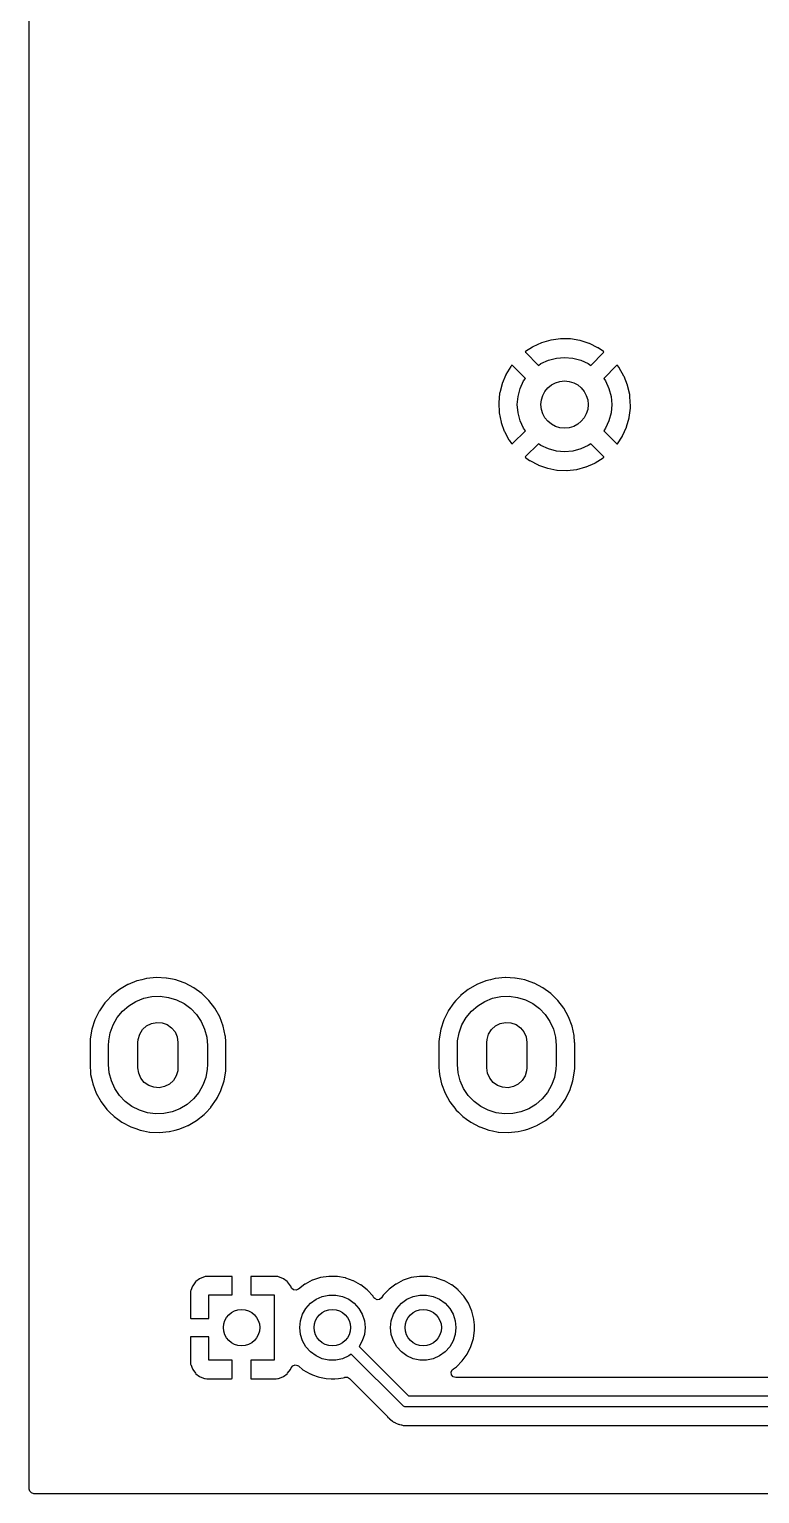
# Model space of a CAD drawing. Extents: x 41 to 172, y -227 to -42.
# Drawn here: x 40.51 to 60.62, y -226.82 to -186.52 of the extents above; entities that cross this region are included whole.
import ezdxf

# ---------------------------------------------------------------- set-up
doc = ezdxf.new("R2010")
doc.units = 0
doc.layers.add('BLACK', color=7, linetype='CONTINUOUS')

msp = doc.modelspace()

# ---------------------------------------------------------------- linework, layer by layer
at = {"layer": 'BLACK', "linetype": 'CONTINUOUS'}
for p, q in [((40.5135, -226.695), (40.5135, -42.5445)), ((55.1297, -195.041), (54.8727, -195.076)), ((55.139, -195.04), (55.1297, -195.041)), ((55.3983, -195.044), (55.139, -195.04)), ((55.4076, -195.045), (55.3983, -195.044)), ((54.1712, -195.392), (54.1621, -195.403)), ((54.1621, -195.403), (54.1667, -195.412)), ((54.1667, -195.412), (54.5264, -195.772)), ((54.3621, -195.267), (54.1712, -195.392)), ((54.3703, -195.262), (54.3621, -195.267)), ((54.6058, -195.154), (54.3703, -195.262)), ((54.6145, -195.15), (54.6058, -195.154)), ((54.8635, -195.078), (54.6145, -195.15)), ((54.8727, -195.076), (54.8635, -195.078)), ((55.6636, -195.086), (55.4076, -195.045)), ((55.6727, -195.088), (55.6636, -195.086)), ((55.9197, -195.168), (55.6727, -195.088)), ((55.9284, -195.171), (55.9197, -195.168)), ((56.161, -195.286), (55.9284, -195.171)), ((55.9636, -195.772), (56.3193, -195.416)), ((56.169, -195.29), (56.161, -195.286)), ((56.3163, -195.393), (56.169, -195.29)), ((56.3241, -195.403), (56.3163, -195.393)), ((56.3193, -195.416), (56.3257, -195.405)), ((56.3257, -195.405), (56.3241, -195.403)), ((53.7665, -195.801), (53.632, -196.023)), ((53.7719, -195.794), (53.7665, -195.801)), ((53.7875, -195.775), (53.7719, -195.794)), ((53.7975, -195.768), (53.7875, -195.775)), ((53.8108, -195.775), (53.7975, -195.768)), ((54.1672, -196.131), (53.8108, -195.775)), ((54.5264, -195.772), (54.595, -195.724)), ((54.595, -195.724), (54.8004, -195.628)), ((54.8004, -195.628), (55.0193, -195.57)), ((55.0193, -195.57), (55.245, -195.55)), ((55.245, -195.55), (55.4707, -195.57)), ((55.4707, -195.57), (55.6896, -195.628)), ((55.6896, -195.628), (55.895, -195.724)), ((55.895, -195.724), (55.9636, -195.772)), ((56.6785, -195.776), (56.3228, -196.131)), ((56.6901, -195.769), (56.6785, -195.776)), ((56.702, -195.778), (56.6901, -195.769)), ((56.7452, -195.832), (56.702, -195.778)), ((56.7504, -195.84), (56.7452, -195.832)), ((56.8791, -196.065), (56.7504, -195.84)), ((53.6277, -196.031), (53.5274, -196.27)), ((53.632, -196.023), (53.6277, -196.031)), ((54.0234, -196.405), (54.1192, -196.2)), ((54.1192, -196.2), (54.1672, -196.131)), ((56.3228, -196.131), (56.3708, -196.2)), ((56.3708, -196.2), (56.4666, -196.405)), ((56.8831, -196.074), (56.8791, -196.065)), ((56.9772, -196.316), (56.8831, -196.074)), ((53.459, -196.54), (53.433, -196.798)), ((53.4606, -196.531), (53.459, -196.54)), ((53.5245, -196.279), (53.4606, -196.531)), ((53.5274, -196.27), (53.5245, -196.279)), ((53.945, -196.85), (53.9647, -196.624)), ((53.9647, -196.624), (54.0234, -196.405)), ((56.4666, -196.405), (56.5252, -196.624)), ((56.5252, -196.624), (56.545, -196.85)), ((56.9799, -196.324), (56.9772, -196.316)), ((57.0371, -196.577), (56.9799, -196.324)), ((57.0385, -196.587), (57.0371, -196.577)), ((57.0549, -196.807), (57.0385, -196.587)), ((53.433, -196.798), (53.4328, -196.807)), ((53.4328, -196.807), (53.4452, -197.066)), ((53.9647, -197.076), (53.945, -196.85)), ((56.545, -196.85), (56.5252, -197.076)), ((57.0223, -197.207), (57.0552, -196.948)), ((57.0578, -196.847), (57.0549, -196.807)), ((57.0552, -196.948), (57.0557, -196.942)), ((57.0557, -196.942), (57.058, -196.853)), ((57.058, -196.853), (57.0578, -196.847)), ((53.4452, -197.066), (53.4464, -197.076)), ((53.4464, -197.076), (53.497, -197.33)), ((53.497, -197.33), (53.4994, -197.339)), ((53.4994, -197.339), (53.5871, -197.583)), ((54.0234, -197.295), (53.9647, -197.076)), ((54.1192, -197.5), (54.0234, -197.295)), ((56.4666, -197.295), (56.3708, -197.5)), ((56.5252, -197.076), (56.4666, -197.295)), ((56.95, -197.466), (57.0204, -197.216)), ((57.0204, -197.216), (57.0223, -197.207)), ((53.5871, -197.583), (53.5909, -197.592)), ((53.5909, -197.592), (53.7137, -197.82)), ((53.7137, -197.82), (53.7187, -197.828)), ((53.7187, -197.828), (53.7887, -197.922)), ((53.8124, -197.923), (54.1672, -197.569)), ((54.1672, -197.569), (54.1192, -197.5)), ((56.3708, -197.5), (56.3228, -197.569)), ((56.3228, -197.569), (56.6811, -197.927)), ((56.7018, -197.927), (56.8358, -197.719)), ((56.8358, -197.719), (56.8403, -197.711)), ((56.8403, -197.711), (56.9468, -197.474)), ((56.9468, -197.474), (56.95, -197.466)), ((53.7887, -197.922), (53.8, -197.93)), ((53.8, -197.93), (53.8124, -197.923)), ((54.5264, -197.928), (54.1715, -198.283)), ((54.595, -197.976), (54.5264, -197.928)), ((54.8004, -198.072), (54.595, -197.976)), ((55.0193, -198.13), (54.8004, -198.072)), ((55.245, -198.15), (55.0193, -198.13)), ((55.4707, -198.13), (55.245, -198.15)), ((55.6896, -198.072), (55.4707, -198.13)), ((55.895, -197.976), (55.6896, -198.072)), ((55.9636, -197.928), (55.895, -197.976)), ((56.3219, -198.286), (55.9636, -197.928)), ((56.6811, -197.927), (56.6935, -197.934)), ((56.6935, -197.934), (56.7018, -197.927)), ((54.1715, -198.283), (54.1648, -198.295)), ((54.1648, -198.295), (54.1736, -198.306)), ((54.1736, -198.306), (54.2805, -198.385)), ((54.2805, -198.385), (54.2884, -198.39)), ((54.2884, -198.39), (54.5179, -198.511)), ((54.5179, -198.511), (54.5265, -198.514)), ((54.5265, -198.514), (54.7713, -198.6)), ((54.7713, -198.6), (54.7803, -198.602)), ((54.7803, -198.602), (55.0352, -198.651)), ((55.0352, -198.651), (55.0444, -198.652)), ((55.0444, -198.652), (55.3036, -198.662)), ((55.3036, -198.662), (55.3129, -198.661)), ((55.3129, -198.661), (55.5708, -198.633)), ((55.5708, -198.633), (55.5799, -198.632)), ((55.5799, -198.632), (55.8308, -198.565)), ((55.8308, -198.565), (55.8396, -198.562)), ((55.8396, -198.562), (56.0779, -198.46)), ((56.0779, -198.46), (56.0862, -198.456)), ((56.0862, -198.456), (56.3067, -198.319)), ((56.3067, -198.319), (56.3143, -198.314)), ((56.3143, -198.314), (56.3196, -198.309)), ((56.3196, -198.309), (56.328, -198.296)), ((56.3271, -198.295), (56.3219, -198.286)), ((56.328, -198.296), (56.3271, -198.295)), ((43.4749, -212.709), (43.2321, -212.807)), ((43.4792, -212.707), (43.4749, -212.709)), ((43.4749, -212.709), (43.4749, -212.709)), ((43.6081, -212.676), (43.4792, -212.707)), ((43.7381, -212.644), (43.6081, -212.676)), ((43.7426, -212.643), (43.7381, -212.644)), ((43.7381, -212.644), (43.7381, -212.644)), ((44.0125, -212.617), (43.7426, -212.643)), ((44.0171, -212.617), (44.0125, -212.617)), ((44.2788, -212.63), (44.0171, -212.617)), ((44.0171, -212.617), (44.0171, -212.617)), ((44.2833, -212.63), (44.2788, -212.63)), ((44.2788, -212.63), (44.2788, -212.63)), ((44.2878, -212.631), (44.2833, -212.63)), ((44.4513, -212.664), (44.2878, -212.631)), ((44.2878, -212.631), (44.2878, -212.631)), ((44.5494, -212.683), (44.4513, -212.664)), ((44.623, -212.709), (44.5494, -212.683)), ((44.8007, -212.772), (44.623, -212.709)), ((44.8008, -212.772), (44.8007, -212.772)), ((44.8051, -212.773), (44.8008, -212.772)), ((45.045, -212.899), (44.8051, -212.773)), ((53.0749, -212.709), (52.8321, -212.807)), ((53.0792, -212.707), (53.0749, -212.709)), ((53.0749, -212.709), (53.0749, -212.709)), ((53.2081, -212.676), (53.0792, -212.707)), ((53.3381, -212.644), (53.2081, -212.676)), ((53.3426, -212.643), (53.3381, -212.644)), ((53.3381, -212.644), (53.3381, -212.644)), ((53.6125, -212.617), (53.3426, -212.643)), ((53.6171, -212.617), (53.6125, -212.617)), ((53.8788, -212.63), (53.6171, -212.617)), ((53.6171, -212.617), (53.6171, -212.617)), ((53.8833, -212.63), (53.8788, -212.63)), ((53.8788, -212.63), (53.8788, -212.63)), ((53.8878, -212.631), (53.8833, -212.63)), ((54.0513, -212.664), (53.8878, -212.631)), ((53.8878, -212.631), (53.8878, -212.631)), ((54.1494, -212.683), (54.0513, -212.664)), ((54.223, -212.709), (54.1494, -212.683)), ((54.4007, -212.772), (54.223, -212.709)), ((54.4008, -212.772), (54.4007, -212.772)), ((54.4051, -212.773), (54.4008, -212.772)), ((54.645, -212.899), (54.4051, -212.773)), ((42.7789, -213.119), (42.6542, -213.252)), ((42.7821, -213.115), (42.7789, -213.119)), ((42.9938, -212.946), (42.7821, -213.115)), ((43.2278, -212.809), (42.9938, -212.946)), ((43.2321, -212.807), (43.2278, -212.809)), ((43.6642, -213.187), (43.8893, -213.14)), ((43.8893, -213.14), (44.1191, -213.132)), ((44.1191, -213.132), (44.347, -213.162)), ((44.347, -213.162), (44.5667, -213.23)), ((45.2643, -213.059), (45.045, -212.899)), ((45.4582, -213.249), (45.2643, -213.059)), ((52.3789, -213.119), (52.2542, -213.252)), ((52.3821, -213.115), (52.3789, -213.119)), ((52.5938, -212.946), (52.3821, -213.115)), ((52.8278, -212.809), (52.5938, -212.946)), ((52.8321, -212.807), (52.8278, -212.809)), ((53.2642, -213.187), (53.4893, -213.14)), ((53.4893, -213.14), (53.7191, -213.132)), ((53.7191, -213.132), (53.947, -213.162)), ((53.947, -213.162), (54.1667, -213.23)), ((54.8643, -213.059), (54.645, -212.899)), ((55.0582, -213.249), (54.8643, -213.059)), ((42.4404, -213.54), (42.3583, -213.705)), ((42.4424, -213.536), (42.4404, -213.54)), ((42.4404, -213.54), (42.4404, -213.54)), ((42.597, -213.314), (42.4424, -213.536)), ((42.6542, -213.252), (42.597, -213.314)), ((42.9342, -213.72), (43.08, -213.542)), ((43.08, -213.542), (43.2537, -213.391)), ((43.2537, -213.391), (43.4503, -213.272)), ((43.4503, -213.272), (43.6642, -213.187)), ((44.5667, -213.23), (44.7717, -213.334)), ((44.7717, -213.334), (44.9562, -213.471)), ((44.9562, -213.471), (45.1149, -213.638)), ((45.6227, -213.464), (45.4582, -213.249)), ((45.7543, -213.701), (45.6227, -213.464)), ((52.0404, -213.54), (51.9583, -213.705)), ((52.0424, -213.536), (52.0404, -213.54)), ((52.0404, -213.54), (52.0404, -213.54)), ((52.197, -213.314), (52.0424, -213.536)), ((52.2542, -213.252), (52.197, -213.314)), ((52.5342, -213.72), (52.68, -213.542)), ((52.68, -213.542), (52.8537, -213.391)), ((52.8537, -213.391), (53.0503, -213.272)), ((53.0503, -213.272), (53.2642, -213.187)), ((54.1667, -213.23), (54.3717, -213.334)), ((54.3717, -213.334), (54.5562, -213.471)), ((54.5562, -213.471), (54.7149, -213.638)), ((55.2227, -213.464), (55.0582, -213.249)), ((55.3543, -213.701), (55.2227, -213.464)), ((42.3216, -213.779), (42.2372, -214.037)), ((42.3583, -213.705), (42.3216, -213.779)), ((42.742, -214.136), (42.8204, -213.92)), ((42.8204, -213.92), (42.9342, -213.72)), ((43.6312, -214.049), (43.7411, -213.948)), ((43.7411, -213.948), (43.8741, -213.881)), ((43.8741, -213.881), (44.0205, -213.851)), ((44.0205, -213.851), (44.1694, -213.862)), ((44.1694, -213.862), (44.3098, -213.913)), ((44.3098, -213.913), (44.4315, -213.999)), ((45.1149, -213.638), (45.2433, -213.829)), ((45.2433, -213.829), (45.3378, -214.038)), ((45.8504, -213.955), (45.7543, -213.701)), ((45.8514, -213.959), (45.8504, -213.955)), ((45.9079, -214.215), (45.8514, -213.959)), ((45.8514, -213.959), (45.8514, -213.959)), ((51.9216, -213.779), (51.8372, -214.037)), ((51.9583, -213.705), (51.9216, -213.779)), ((52.342, -214.136), (52.4204, -213.92)), ((52.4204, -213.92), (52.5342, -213.72)), ((53.2312, -214.049), (53.3411, -213.948)), ((53.3411, -213.948), (53.4741, -213.881)), ((53.4741, -213.881), (53.6205, -213.851)), ((53.6205, -213.851), (53.7694, -213.862)), ((53.7694, -213.862), (53.9098, -213.913)), ((53.9098, -213.913), (54.0315, -213.999)), ((54.7149, -213.638), (54.8433, -213.829)), ((54.8433, -213.829), (54.9378, -214.038)), ((55.4504, -213.955), (55.3543, -213.701)), ((55.4514, -213.959), (55.4504, -213.955)), ((55.5079, -214.215), (55.4514, -213.959)), ((55.4514, -213.959), (55.4514, -213.959)), ((42.1908, -214.304), (42.1865, -214.39)), ((42.2372, -214.037), (42.1908, -214.304)), ((42.695, -214.49), (42.701, -214.362)), ((42.701, -214.362), (42.742, -214.136)), ((43.505, -214.4), (43.5109, -214.32)), ((43.5109, -214.32), (43.5525, -214.176)), ((43.5525, -214.176), (43.6312, -214.049)), ((44.4315, -213.999), (44.5254, -214.115)), ((44.5254, -214.115), (44.5847, -214.252)), ((44.5847, -214.252), (44.605, -214.4)), ((45.3378, -214.038), (45.3956, -214.261)), ((45.3956, -214.261), (45.415, -214.49)), ((45.9089, -214.22), (45.9079, -214.215)), ((45.9092, -214.224), (45.9089, -214.22)), ((45.9213, -214.391), (45.9092, -214.224)), ((51.7908, -214.304), (51.7865, -214.39)), ((51.8372, -214.037), (51.7908, -214.304)), ((52.295, -214.49), (52.301, -214.362)), ((52.301, -214.362), (52.342, -214.136)), ((53.105, -214.4), (53.1109, -214.32)), ((53.1109, -214.32), (53.1525, -214.176)), ((53.1525, -214.176), (53.2312, -214.049)), ((54.0315, -213.999), (54.1255, -214.115)), ((54.1255, -214.115), (54.1847, -214.252)), ((54.1847, -214.252), (54.205, -214.4)), ((54.9378, -214.038), (54.9956, -214.261)), ((54.9956, -214.261), (55.015, -214.49)), ((55.5089, -214.22), (55.5079, -214.215)), ((55.5092, -214.224), (55.5089, -214.22)), ((55.5213, -214.391), (55.5092, -214.224)), ((42.1865, -214.39), (42.1865, -215.079)), ((42.695, -215.01), (42.695, -214.49)), ((43.505, -215.1), (43.505, -214.4)), ((44.605, -214.4), (44.605, -215.1)), ((45.415, -214.49), (45.415, -215.01)), ((45.9235, -214.421), (45.9213, -214.391)), ((45.9235, -215.11), (45.9235, -214.421)), ((51.7865, -214.39), (51.7865, -215.079)), ((52.295, -215.01), (52.295, -214.49)), ((53.105, -215.1), (53.105, -214.4)), ((54.205, -214.4), (54.205, -215.1)), ((55.015, -214.49), (55.015, -215.01)), ((55.5235, -214.421), (55.5213, -214.391)), ((55.5235, -215.11), (55.5235, -214.421)), ((42.1865, -215.079), (42.1867, -215.081)), ((42.1867, -215.081), (42.1947, -215.192)), ((42.1867, -215.081), (42.1867, -215.081)), ((42.1947, -215.192), (42.2011, -215.28)), ((42.7144, -215.239), (42.695, -215.01)), ((43.5253, -215.248), (43.505, -215.1)), ((44.5991, -215.18), (44.5574, -215.324)), ((44.605, -215.1), (44.5991, -215.18)), ((45.409, -215.138), (45.368, -215.364)), ((45.415, -215.01), (45.409, -215.138)), ((45.9192, -215.196), (45.9235, -215.11)), ((51.7865, -215.079), (51.7867, -215.081)), ((51.7867, -215.081), (51.7947, -215.192)), ((51.7867, -215.081), (51.7867, -215.081)), ((51.7947, -215.192), (51.8011, -215.28)), ((52.3144, -215.239), (52.295, -215.01)), ((53.1253, -215.248), (53.105, -215.1)), ((54.1991, -215.18), (54.1574, -215.324)), ((54.205, -215.1), (54.1991, -215.18)), ((55.009, -215.138), (54.968, -215.364)), ((55.015, -215.01), (55.009, -215.138)), ((55.5192, -215.196), (55.5235, -215.11)), ((42.2011, -215.28), (42.2021, -215.285)), ((42.2021, -215.285), (42.2021, -215.285)), ((42.2021, -215.285), (42.2415, -215.463)), ((42.2415, -215.463), (42.2596, -215.545)), ((42.2596, -215.545), (42.3557, -215.799)), ((42.7722, -215.462), (42.7144, -215.239)), ((42.8667, -215.671), (42.7722, -215.462)), ((43.5846, -215.385), (43.5253, -215.248)), ((43.6785, -215.501), (43.5846, -215.385)), ((43.8002, -215.587), (43.6785, -215.501)), ((43.9406, -215.638), (43.8002, -215.587)), ((44.3689, -215.552), (44.2359, -215.619)), ((44.4788, -215.451), (44.3689, -215.552)), ((44.5574, -215.324), (44.4788, -215.451)), ((45.2896, -215.58), (45.1758, -215.78)), ((45.368, -215.364), (45.2896, -215.58)), ((45.7884, -215.721), (45.8728, -215.463)), ((45.8728, -215.463), (45.9192, -215.196)), ((51.8011, -215.28), (51.8021, -215.285)), ((51.8021, -215.285), (51.8021, -215.285)), ((51.8021, -215.285), (51.8415, -215.463)), ((51.8415, -215.463), (51.8596, -215.545)), ((51.8596, -215.545), (51.9557, -215.799)), ((52.3722, -215.462), (52.3144, -215.239)), ((52.4667, -215.671), (52.3722, -215.462)), ((53.1845, -215.385), (53.1253, -215.248)), ((53.2785, -215.501), (53.1845, -215.385)), ((53.4002, -215.587), (53.2785, -215.501)), ((53.5406, -215.638), (53.4002, -215.587)), ((53.9689, -215.552), (53.8359, -215.619)), ((54.0788, -215.451), (53.9689, -215.552)), ((54.1574, -215.324), (54.0788, -215.451)), ((54.8896, -215.58), (54.7758, -215.78)), ((54.968, -215.364), (54.8896, -215.58)), ((55.3884, -215.721), (55.4728, -215.463)), ((55.4728, -215.463), (55.5192, -215.196)), ((42.3557, -215.799), (42.4873, -216.036)), ((42.9951, -215.862), (42.8667, -215.671)), ((43.1538, -216.029), (42.9951, -215.862)), ((44.0895, -215.649), (43.9406, -215.638)), ((44.2359, -215.619), (44.0895, -215.649)), ((45.03, -215.958), (44.8563, -216.109)), ((45.1758, -215.78), (45.03, -215.958)), ((45.513, -216.186), (45.6676, -215.964)), ((45.6676, -215.964), (45.6912, -215.916)), ((45.6912, -215.916), (45.7863, -215.725)), ((45.7863, -215.725), (45.7884, -215.721)), ((45.7863, -215.725), (45.7863, -215.725)), ((51.9557, -215.799), (52.0873, -216.036)), ((52.5951, -215.862), (52.4667, -215.671)), ((52.7538, -216.029), (52.5951, -215.862)), ((53.6895, -215.649), (53.5406, -215.638)), ((53.8359, -215.619), (53.6895, -215.649)), ((54.63, -215.958), (54.4563, -216.109)), ((54.7758, -215.78), (54.63, -215.958)), ((55.113, -216.186), (55.2676, -215.964)), ((55.2676, -215.964), (55.2912, -215.916)), ((55.2912, -215.916), (55.3863, -215.725)), ((55.3863, -215.725), (55.3884, -215.721)), ((55.3863, -215.725), (55.3863, -215.725)), ((42.4873, -216.036), (42.6518, -216.251)), ((42.6518, -216.251), (42.6551, -216.255)), ((42.6551, -216.255), (42.6551, -216.255)), ((42.6551, -216.255), (42.7256, -216.323)), ((42.7256, -216.323), (42.8457, -216.441)), ((43.3383, -216.166), (43.1538, -216.029)), ((43.5433, -216.27), (43.3383, -216.166)), ((43.763, -216.338), (43.5433, -216.27)), ((43.9909, -216.368), (43.763, -216.338)), ((44.2207, -216.36), (43.9909, -216.368)), ((44.4458, -216.313), (44.2207, -216.36)), ((44.6597, -216.228), (44.4458, -216.313)), ((44.8563, -216.109), (44.6597, -216.228)), ((45.1162, -216.554), (45.3279, -216.385)), ((45.3279, -216.385), (45.3712, -216.338)), ((45.3712, -216.338), (45.5099, -216.19)), ((45.5099, -216.19), (45.513, -216.186)), ((45.5099, -216.19), (45.5099, -216.19)), ((52.0873, -216.036), (52.2518, -216.251)), ((52.2518, -216.251), (52.2551, -216.255)), ((52.2551, -216.255), (52.2551, -216.255)), ((52.2551, -216.255), (52.3256, -216.323)), ((52.3256, -216.323), (52.4457, -216.441)), ((52.9383, -216.166), (52.7538, -216.029)), ((53.1433, -216.27), (52.9383, -216.166)), ((53.363, -216.338), (53.1433, -216.27)), ((53.5909, -216.368), (53.363, -216.338)), ((53.8207, -216.36), (53.5909, -216.368)), ((54.0458, -216.313), (53.8207, -216.36)), ((54.2597, -216.228), (54.0458, -216.313)), ((54.4563, -216.109), (54.2597, -216.228)), ((54.7162, -216.554), (54.9279, -216.385)), ((54.9279, -216.385), (54.9712, -216.338)), ((54.9712, -216.338), (55.1099, -216.19)), ((55.1099, -216.19), (55.113, -216.186)), ((55.1099, -216.19), (55.1099, -216.19)), ((42.8457, -216.441), (42.8494, -216.444)), ((42.8494, -216.444), (42.8494, -216.444)), ((42.8494, -216.444), (42.9475, -216.515)), ((42.9475, -216.515), (43.065, -216.601)), ((43.065, -216.601), (43.3049, -216.727)), ((43.3049, -216.727), (43.3092, -216.728)), ((43.3092, -216.728), (43.3093, -216.728)), ((43.3093, -216.728), (43.4421, -216.775)), ((43.4421, -216.775), (43.5606, -216.817)), ((44.5316, -216.817), (44.6308, -216.793)), ((44.6308, -216.793), (44.79, -216.728)), ((44.79, -216.728), (44.8779, -216.693)), ((44.8779, -216.693), (44.8822, -216.691)), ((44.8779, -216.693), (44.8779, -216.693)), ((44.8822, -216.691), (45.1162, -216.554)), ((52.4457, -216.441), (52.4494, -216.444)), ((52.4494, -216.444), (52.4494, -216.444)), ((52.4494, -216.444), (52.5475, -216.515)), ((52.5475, -216.515), (52.665, -216.601)), ((52.665, -216.601), (52.9049, -216.727)), ((52.9049, -216.727), (52.9092, -216.728)), ((52.9092, -216.728), (52.9093, -216.728)), ((52.9093, -216.728), (53.0421, -216.775)), ((53.0421, -216.775), (53.1606, -216.817)), ((54.1316, -216.817), (54.2308, -216.793)), ((54.2308, -216.793), (54.39, -216.728)), ((54.39, -216.728), (54.4779, -216.693)), ((54.4779, -216.693), (54.4822, -216.691)), ((54.4779, -216.693), (54.4779, -216.693)), ((54.4822, -216.691), (54.7162, -216.554)), ((43.5606, -216.817), (43.6587, -216.836)), ((43.6587, -216.836), (43.8222, -216.869)), ((43.8222, -216.869), (43.8222, -216.869)), ((43.8222, -216.869), (43.8267, -216.87)), ((43.8267, -216.87), (43.8312, -216.87)), ((43.8312, -216.87), (43.8312, -216.87)), ((43.8312, -216.87), (44.0929, -216.883)), ((44.0929, -216.883), (44.0929, -216.883)), ((44.0929, -216.883), (44.0975, -216.883)), ((44.0975, -216.883), (44.3674, -216.857)), ((44.3674, -216.857), (44.3719, -216.856)), ((44.3719, -216.856), (44.5316, -216.817)), ((44.3719, -216.856), (44.3719, -216.856)), ((53.1606, -216.817), (53.2587, -216.836)), ((53.2587, -216.836), (53.4222, -216.869)), ((53.4222, -216.869), (53.4222, -216.869)), ((53.4222, -216.869), (53.4267, -216.87)), ((53.4267, -216.87), (53.4312, -216.87)), ((53.4312, -216.87), (53.4312, -216.87)), ((53.4312, -216.87), (53.6929, -216.883)), ((53.6929, -216.883), (53.6929, -216.883)), ((53.6929, -216.883), (53.6975, -216.883)), ((53.6975, -216.883), (53.9674, -216.857)), ((53.9674, -216.857), (53.9719, -216.856)), ((53.9719, -216.856), (54.1316, -216.817)), ((53.9719, -216.856), (53.9719, -216.856)), ((44.9565, -221.232), (44.9529, -221.248)), ((45.0017, -221.112), (44.9565, -221.232)), ((45.0102, -221.096), (45.0017, -221.112)), ((45.0867, -220.994), (45.0102, -221.096)), ((45.0993, -220.982), (45.0867, -220.994)), ((45.2014, -220.905), (45.0993, -220.982)), ((45.2169, -220.897), (45.2014, -220.905)), ((45.3374, -220.852), (45.2169, -220.897)), ((45.3526, -220.848), (45.3374, -220.852)), ((45.4035, -220.842), (45.3526, -220.848)), ((45.4103, -220.842), (45.4035, -220.842)), ((46.0875, -220.842), (45.4103, -220.842)), ((46.0951, -220.844), (46.0875, -220.842)), ((46.0965, -220.845), (46.0951, -220.844)), ((46.101, -220.86), (46.0965, -220.845)), ((46.101, -221.35), (46.101, -220.86)), ((46.6107, -220.848), (46.609, -220.856)), ((46.609, -220.856), (46.609, -221.35)), ((46.6119, -220.846), (46.6107, -220.848)), ((46.6271, -220.842), (46.6119, -220.846)), ((47.2997, -220.842), (46.6271, -220.842)), ((47.3065, -220.842), (47.2997, -220.842)), ((47.3574, -220.848), (47.3065, -220.842)), ((47.3726, -220.852), (47.3574, -220.848)), ((47.4931, -220.897), (47.3726, -220.852)), ((47.5086, -220.905), (47.4931, -220.897)), ((47.6107, -220.982), (47.5086, -220.905)), ((47.6233, -220.994), (47.6107, -220.982)), ((47.6998, -221.096), (47.6233, -220.994)), ((47.7083, -221.112), (47.6998, -221.096)), ((47.7189, -221.14), (47.7083, -221.112)), ((47.7317, -221.165), (47.7189, -221.14)), ((47.786, -221.211), (47.7317, -221.165)), ((47.8563, -221.22), (47.786, -221.211)), ((47.9161, -221.192), (47.8563, -221.22)), ((47.9167, -221.193), (47.9161, -221.192)), ((47.9208, -221.19), (47.9167, -221.193)), ((48.0977, -221.057), (47.9208, -221.19)), ((48.1019, -221.054), (48.0977, -221.057)), ((48.0977, -221.057), (48.0977, -221.057)), ((48.1065, -221.052), (48.1019, -221.054)), ((48.3027, -220.949), (48.1065, -221.052)), ((48.3073, -220.947), (48.3027, -220.949)), ((48.3027, -220.949), (48.3027, -220.949)), ((48.5275, -220.875), (48.3073, -220.947)), ((48.7564, -220.84), (48.5275, -220.875)), ((48.7616, -220.84), (48.7564, -220.84)), ((48.9106, -220.842), (48.7616, -220.84)), ((48.7616, -220.84), (48.7616, -220.84)), ((48.988, -220.843), (48.9106, -220.842)), ((48.9931, -220.844), (48.988, -220.843)), ((49.2109, -220.883), (48.9931, -220.844)), ((48.9931, -220.844), (48.9931, -220.844)), ((49.216, -220.884), (49.2109, -220.883)), ((49.2109, -220.883), (49.2109, -220.883)), ((49.2209, -220.885), (49.216, -220.884)), ((49.4295, -220.959), (49.2209, -220.885)), ((49.2209, -220.885), (49.2209, -220.885)), ((49.4344, -220.961), (49.4295, -220.959)), ((49.4295, -220.959), (49.4295, -220.959)), ((49.4389, -220.963), (49.4344, -220.961)), ((49.6326, -221.07), (49.4389, -220.963)), ((49.4389, -220.963), (49.4389, -220.963)), ((49.6371, -221.073), (49.6326, -221.07)), ((49.6326, -221.07), (49.6326, -221.07)), ((49.6412, -221.076), (49.6371, -221.073)), ((49.8148, -221.213), (49.6412, -221.076)), ((49.6412, -221.076), (49.6412, -221.076)), ((49.8189, -221.216), (49.8148, -221.213)), ((49.8148, -221.213), (49.8148, -221.213)), ((49.9748, -221.388), (49.8189, -221.216)), ((50.4167, -221.193), (50.2566, -221.361)), ((50.4208, -221.19), (50.4167, -221.193)), ((50.5977, -221.057), (50.4208, -221.19)), ((50.6019, -221.054), (50.5977, -221.057)), ((50.5977, -221.057), (50.5977, -221.057)), ((50.6065, -221.052), (50.6019, -221.054)), ((50.8027, -220.949), (50.6065, -221.052)), ((50.8073, -220.947), (50.8027, -220.949)), ((50.8027, -220.949), (50.8027, -220.949)), ((51.0275, -220.875), (50.8073, -220.947)), ((51.2564, -220.84), (51.0275, -220.875)), ((51.2616, -220.84), (51.2564, -220.84)), ((51.4106, -220.842), (51.2616, -220.84)), ((51.2616, -220.84), (51.2616, -220.84)), ((51.488, -220.843), (51.4106, -220.842)), ((51.4931, -220.844), (51.488, -220.843)), ((51.7109, -220.883), (51.4931, -220.844)), ((51.4931, -220.844), (51.4931, -220.844)), ((51.716, -220.884), (51.7109, -220.883)), ((51.7109, -220.883), (51.7109, -220.883)), ((51.7209, -220.885), (51.716, -220.884)), ((51.9295, -220.959), (51.7209, -220.885)), ((51.7209, -220.885), (51.7209, -220.885)), ((51.9344, -220.961), (51.9295, -220.959)), ((51.9295, -220.959), (51.9295, -220.959)), ((51.9389, -220.963), (51.9344, -220.961)), ((52.1326, -221.07), (51.9389, -220.963)), ((51.9389, -220.963), (51.9389, -220.963)), ((52.1371, -221.073), (52.1326, -221.07)), ((52.1326, -221.07), (52.1326, -221.07)), ((52.1412, -221.076), (52.1371, -221.073)), ((52.3148, -221.213), (52.1412, -221.076)), ((52.1412, -221.076), (52.1412, -221.076)), ((52.3189, -221.216), (52.3148, -221.213)), ((52.3148, -221.213), (52.3148, -221.213)), ((52.4748, -221.388), (52.3189, -221.216)), ((44.9474, -221.299), (44.947, -221.305)), ((44.947, -221.305), (44.947, -221.978)), ((44.9529, -221.248), (44.9474, -221.299)), ((45.455, -221.996), (45.455, -221.35)), ((45.455, -221.35), (46.101, -221.35)), ((46.609, -221.35), (47.255, -221.35)), ((47.255, -221.35), (47.255, -223.15)), ((48.1269, -221.721), (48.2528, -221.581)), ((48.2528, -221.581), (48.405, -221.471)), ((48.405, -221.471), (48.5769, -221.394)), ((48.5769, -221.394), (48.7609, -221.355)), ((48.7609, -221.355), (48.9491, -221.355)), ((48.9491, -221.355), (49.1331, -221.394)), ((49.1331, -221.394), (49.305, -221.471)), ((49.305, -221.471), (49.4572, -221.581)), ((49.4572, -221.581), (49.5831, -221.721)), ((49.9776, -221.392), (49.9748, -221.388)), ((50, -221.427), (49.9776, -221.392)), ((49.9776, -221.392), (49.9776, -221.392)), ((50.0207, -221.451), (50, -221.427)), ((50.0844, -221.482), (50.0207, -221.451)), ((50.1549, -221.474), (50.0844, -221.482)), ((50.2098, -221.429), (50.1549, -221.474)), ((50.2566, -221.361), (50.2098, -221.429)), ((50.6269, -221.721), (50.7528, -221.581)), ((50.7528, -221.581), (50.905, -221.471)), ((50.905, -221.471), (51.0769, -221.394)), ((51.0769, -221.394), (51.2609, -221.355)), ((51.2609, -221.355), (51.4491, -221.355)), ((51.4491, -221.355), (51.6331, -221.394)), ((51.6331, -221.394), (51.805, -221.471)), ((51.805, -221.471), (51.9572, -221.581)), ((51.9572, -221.581), (52.0831, -221.721)), ((52.6006, -221.582), (52.4748, -221.388)), ((52.6929, -221.795), (52.6006, -221.582)), ((44.947, -221.978), (44.9515, -221.993)), ((44.9515, -221.993), (44.9529, -221.994)), ((44.9529, -221.994), (44.9605, -221.996)), ((44.9605, -221.996), (45.455, -221.996)), ((47.9747, -222.063), (48.0328, -221.884)), ((48.0328, -221.884), (48.1269, -221.721)), ((49.5831, -221.721), (49.6772, -221.884)), ((49.6772, -221.884), (49.7353, -222.063)), ((50.4747, -222.063), (50.5328, -221.884)), ((50.5328, -221.884), (50.6269, -221.721)), ((52.0831, -221.721), (52.1772, -221.884)), ((52.1772, -221.884), (52.2353, -222.063)), ((52.739, -221.978), (52.6929, -221.795)), ((52.7493, -222.019), (52.739, -221.978)), ((52.7498, -222.024), (52.7493, -222.019)), ((52.762, -222.173), (52.7498, -222.024)), ((52.7498, -222.024), (52.7498, -222.024)), ((47.955, -222.25), (47.9747, -222.063)), ((47.9747, -222.437), (47.955, -222.25)), ((48.0328, -222.616), (47.9747, -222.437)), ((49.7353, -222.437), (49.6772, -222.616)), ((49.7353, -222.063), (49.755, -222.25)), ((49.755, -222.25), (49.7353, -222.437)), ((50.455, -222.25), (50.4747, -222.063)), ((50.4747, -222.437), (50.455, -222.25)), ((50.5328, -222.616), (50.4747, -222.437)), ((52.2353, -222.437), (52.1772, -222.616)), ((52.2353, -222.063), (52.255, -222.25)), ((52.255, -222.25), (52.2353, -222.437)), ((52.7364, -222.549), (52.7666, -222.319)), ((52.7683, -222.25), (52.762, -222.173)), ((52.7666, -222.319), (52.7678, -222.272)), ((52.7678, -222.272), (52.7682, -222.253)), ((52.7682, -222.253), (52.7683, -222.25)), ((52.7682, -222.253), (52.7682, -222.253)), ((44.9487, -222.51), (44.947, -222.518)), ((44.947, -222.518), (44.947, -223.195)), ((44.9499, -222.508), (44.9487, -222.51)), ((44.9651, -222.504), (44.9499, -222.508)), ((45.455, -222.504), (44.9651, -222.504)), ((45.455, -223.15), (45.455, -222.504)), ((48.1269, -222.779), (48.0328, -222.616)), ((48.2528, -222.919), (48.1269, -222.779)), ((49.6772, -222.616), (49.5879, -222.771)), ((49.5879, -222.771), (50.9491, -224.132)), ((50.6269, -222.779), (50.5328, -222.616)), ((50.7528, -222.919), (50.6269, -222.779)), ((52.0831, -222.779), (51.9572, -222.919)), ((52.1772, -222.616), (52.0831, -222.779)), ((52.5665, -222.978), (52.6691, -222.77)), ((52.6691, -222.77), (52.7364, -222.549)), ((44.947, -223.195), (44.9474, -223.201)), ((44.9474, -223.201), (44.9529, -223.252)), ((44.9529, -223.252), (44.9565, -223.268)), ((46.101, -223.15), (45.455, -223.15)), ((46.101, -223.644), (46.101, -223.15)), ((47.255, -223.15), (46.609, -223.15)), ((46.609, -223.15), (46.609, -223.64)), ((48.405, -223.029), (48.2528, -222.919)), ((48.5769, -223.106), (48.405, -223.029)), ((48.7609, -223.145), (48.5769, -223.106)), ((48.9491, -223.145), (48.7609, -223.145)), ((49.1331, -223.106), (48.9491, -223.145)), ((49.305, -223.029), (49.1331, -223.106)), ((49.3729, -222.98), (49.305, -223.029)), ((50.7809, -224.388), (49.3729, -222.98)), ((50.905, -223.029), (50.7528, -222.919)), ((51.0769, -223.106), (50.905, -223.029)), ((51.2609, -223.145), (51.0769, -223.106)), ((51.4491, -223.145), (51.2609, -223.145)), ((51.6331, -223.106), (51.4491, -223.145)), ((51.805, -223.029), (51.6331, -223.106)), ((51.9572, -222.919), (51.805, -223.029)), ((52.2672, -223.329), (52.4313, -223.166)), ((52.4313, -223.166), (52.5665, -222.978)), ((44.9565, -223.268), (45.0017, -223.388)), ((45.0017, -223.388), (45.0102, -223.404)), ((45.0102, -223.404), (45.0867, -223.506)), ((45.0867, -223.506), (45.0993, -223.518)), ((45.0993, -223.518), (45.2014, -223.595)), ((45.2014, -223.595), (45.2169, -223.603)), ((45.2169, -223.603), (45.3374, -223.648)), ((45.3374, -223.648), (45.3526, -223.652)), ((45.3526, -223.652), (45.4035, -223.658)), ((46.0829, -223.658), (46.0981, -223.654)), ((46.0981, -223.654), (46.0993, -223.652)), ((46.0993, -223.652), (46.101, -223.644)), ((46.609, -223.64), (46.6135, -223.655)), ((46.6135, -223.655), (46.6149, -223.656)), ((46.6149, -223.656), (46.6225, -223.658)), ((47.3065, -223.658), (47.3574, -223.652)), ((47.3574, -223.652), (47.3726, -223.648)), ((47.3726, -223.648), (47.4931, -223.603)), ((47.4931, -223.603), (47.5086, -223.595)), ((47.5086, -223.595), (47.6107, -223.518)), ((47.6107, -223.518), (47.6233, -223.506)), ((47.6233, -223.506), (47.6998, -223.404)), ((47.6998, -223.404), (47.7083, -223.388)), ((47.7083, -223.388), (47.7203, -223.356)), ((47.7203, -223.356), (47.7629, -223.299)), ((47.7629, -223.299), (47.8295, -223.275)), ((47.8295, -223.275), (47.8988, -223.29)), ((47.8988, -223.29), (47.9187, -223.303)), ((47.9187, -223.303), (48.0443, -223.408)), ((48.0443, -223.408), (48.2443, -223.525)), ((48.2443, -223.525), (48.2491, -223.526)), ((48.2491, -223.526), (48.2491, -223.526)), ((48.2491, -223.526), (48.3105, -223.55)), ((48.3105, -223.55), (48.4607, -223.607)), ((48.4607, -223.607), (48.4658, -223.608)), ((48.4658, -223.608), (48.4658, -223.608)), ((48.4658, -223.608), (48.5025, -223.616)), ((48.5025, -223.616), (48.6877, -223.653)), ((48.6877, -223.653), (48.8183, -223.658)), ((48.9242, -223.661), (49.0237, -223.648)), ((49.0237, -223.648), (49.1488, -223.632)), ((49.1488, -223.632), (49.1538, -223.631)), ((49.1538, -223.631), (49.1882, -223.621)), ((49.1538, -223.631), (49.1538, -223.631)), ((49.1882, -223.621), (49.1978, -223.618)), ((49.1978, -223.618), (49.2688, -223.617)), ((49.2688, -223.617), (49.3231, -223.649)), ((49.3231, -223.649), (50.3633, -224.69)), ((52.124, -223.48), (52.1535, -223.415)), ((52.1341, -223.55), (52.124, -223.48)), ((52.1806, -223.603), (52.1341, -223.55)), ((52.1535, -223.415), (52.1755, -223.395)), ((52.1755, -223.395), (52.1851, -223.388)), ((52.2487, -223.623), (52.1806, -223.603)), ((52.1851, -223.388), (52.2672, -223.329)), ((102.073, -223.623), (52.2487, -223.623)), ((45.4035, -223.658), (45.4103, -223.658)), ((45.4103, -223.658), (46.0829, -223.658)), ((46.6225, -223.658), (47.2997, -223.658)), ((47.2997, -223.658), (47.3065, -223.658)), ((48.8183, -223.658), (48.9139, -223.662)), ((48.9139, -223.662), (48.914, -223.662)), ((48.914, -223.662), (48.9191, -223.662)), ((48.9191, -223.662), (48.9242, -223.661)), ((48.9242, -223.661), (48.9242, -223.661)), ((50.798, -224.398), (50.7809, -224.388)), ((50.812, -224.412), (50.798, -224.398)), ((50.8311, -224.417), (50.812, -224.412)), ((50.8482, -224.427), (50.8311, -224.417)), ((50.8679, -224.427), (50.8482, -224.427)), ((50.887, -224.432), (50.8679, -224.427)), ((120.777, -224.432), (50.887, -224.432)), ((50.9491, -224.132), (120.715, -224.132)), ((50.3633, -224.69), (50.3713, -224.698)), ((50.3713, -224.698), (50.3756, -224.705)), ((50.3756, -224.705), (50.3814, -224.711)), ((50.3814, -224.711), (50.3814, -224.711)), ((50.3814, -224.711), (50.4273, -224.754)), ((50.4273, -224.754), (50.4301, -224.756)), ((50.4301, -224.756), (50.4507, -224.777)), ((50.4507, -224.777), (50.4542, -224.78)), ((50.4542, -224.78), (50.4632, -224.787)), ((50.4632, -224.787), (50.4969, -224.819)), ((50.4969, -224.819), (50.5038, -224.823)), ((50.5038, -224.823), (50.5038, -224.823)), ((50.5038, -224.823), (50.5157, -224.829)), ((50.5157, -224.829), (50.5322, -224.84)), ((50.5322, -224.84), (50.5423, -224.848)), ((50.5423, -224.848), (50.5491, -224.853)), ((50.5491, -224.853), (50.5564, -224.856)), ((50.5564, -224.856), (50.5564, -224.856)), ((50.5564, -224.856), (50.5915, -224.872)), ((50.5915, -224.872), (50.6022, -224.877)), ((50.6022, -224.877), (50.6427, -224.899)), ((50.6427, -224.899), (50.6634, -224.904)), ((50.6634, -224.904), (50.6821, -224.911)), ((50.6821, -224.911), (50.7018, -224.919)), ((50.7018, -224.919), (50.7456, -224.926)), ((50.7456, -224.926), (50.7474, -224.927)), ((50.7474, -224.927), (50.7591, -224.929)), ((50.7591, -224.929), (50.7871, -224.936)), ((50.7871, -224.936), (50.8038, -224.94)), ((50.8038, -224.94), (50.8253, -224.94)), ((50.8253, -224.94), (50.845, -224.942)), ((50.845, -224.942), (50.8662, -224.945)), ((50.8662, -224.945), (50.9121, -224.941)), ((50.9121, -224.941), (50.924, -224.94)), ((50.924, -224.94), (119.035, -224.94)), ((40.5249, -226.748), (40.5135, -226.695)), ((40.5714, -226.801), (40.5249, -226.748)), ((40.6395, -226.821), (40.5714, -226.801)), ((171.451, -226.821), (40.6395, -226.821))]:
    msp.add_line(p, q, dxfattribs=at)
at = {"layer": 'BLACK'}
for centre, radius in [((55.245, -196.85), 0.65), ((46.355, -222.25), 0.5), ((48.855, -222.25), 0.5), ((51.355, -222.25), 0.5)]:
    msp.add_circle(centre, radius, dxfattribs=at)

doc.saveas('drawing.dxf')
